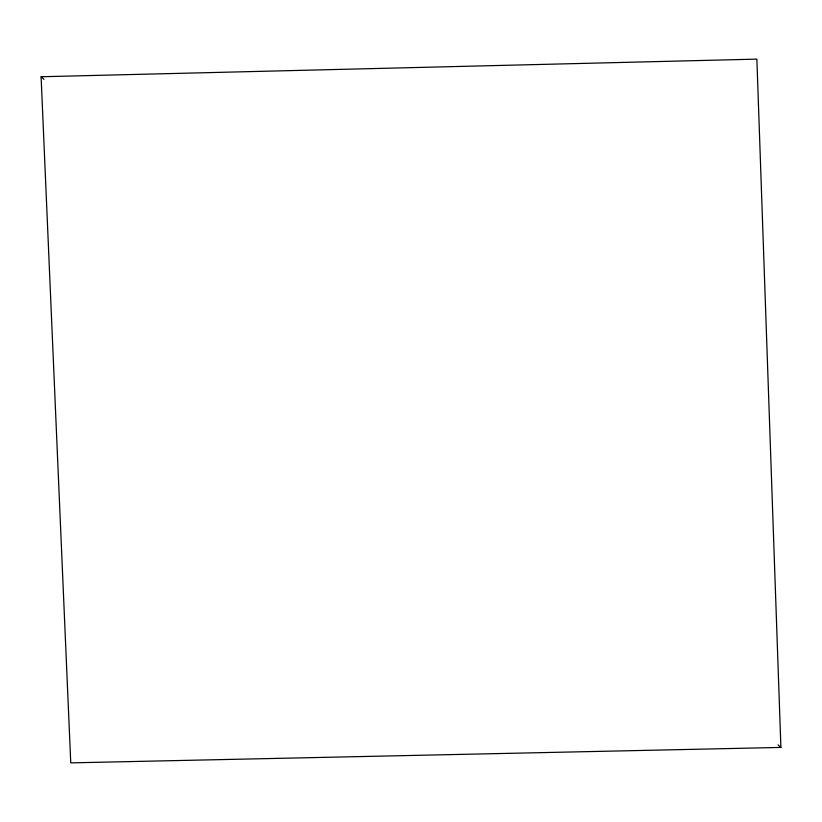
<?xml version="1.0" encoding="UTF-8"?>
<svg xmlns="http://www.w3.org/2000/svg" width="822" height="822" viewBox="0 0 822 822"><rect width="100%" height="100%" fill="white"/><g stroke="black" fill="none" stroke-linecap="round" stroke-linejoin="round"><path stroke-width="1.23" d="M41.1 76.754L756.867 59.122L780.9 747.424L70.754 762.878L41.1 76.754L43.956 79.344M778.044 744.845L780.9 747.424"/></g></svg>
